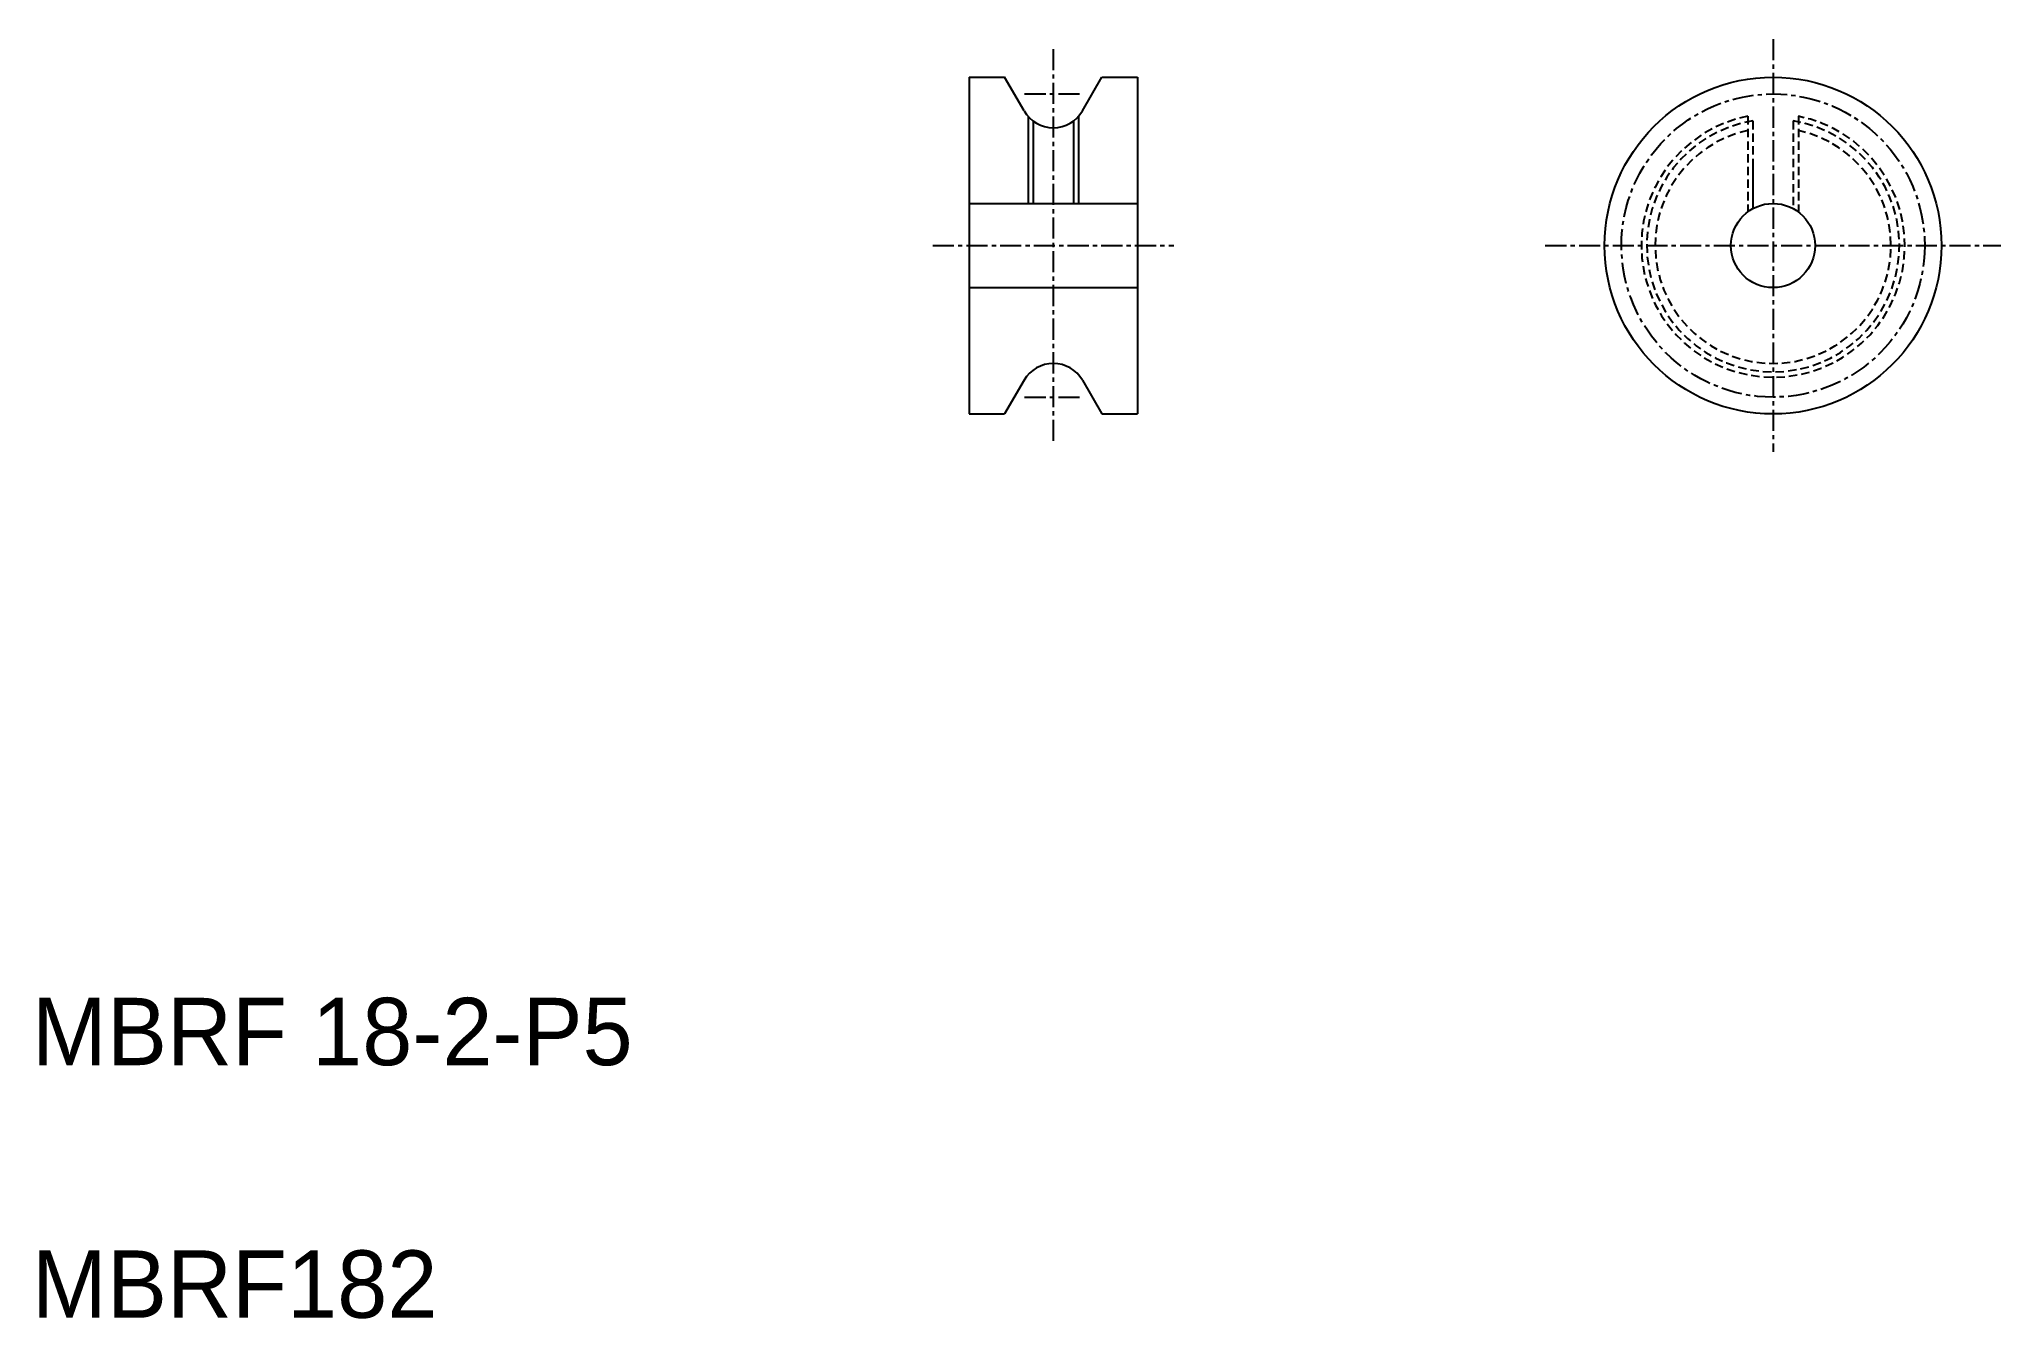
# Model space of a CAD drawing. Extents: x 593 to 710, y -38 to 38.
import ezdxf

# ---------------------------------------------------------------- set-up
doc = ezdxf.new("R2010")
doc.units = 0
doc.linetypes.add('CENTER', pattern=[2, 1.25, -0.25, 0.25, -0.25])
doc.linetypes.add('DASHED', pattern=[0.75, 0.5, -0.25])
doc.layers.get('0').update_dxf_attribs({"linetype": 'CONTINUOUS'})
doc.layers.add('CENTER', color=1, linetype='CENTER')

msp = doc.modelspace()

# ---------------------------------------------------------------- linework, layer by layer
at = {"color": 7, "linetype": 'CONTINUOUS'}
for p, q in [((648.66, 36.18), (648.66, 16.18)), ((648.66, 36.18), (650.77, 36.18)), ((651.93, 34.18), (650.77, 36.18)), ((655.39, 34.18), (656.55, 36.18)), ((655.39, 34.18), (656.55, 36.18)), ((656.55, 36.18), (658.66, 36.18)), ((658.66, 36.18), (658.66, 16.18)), ((658.66, 35.68), (658.66, 35.68)), ((658.66, 35.18), (658.66, 35.18)), ((652.46, 33.58), (652.46, 28.68)), ((654.86, 33.58), (654.86, 28.68)), ((648.66, 28.68), (658.66, 28.68)), ((648.66, 23.68), (658.66, 23.68)), ((651.93, 18.18), (650.77, 16.18)), ((655.39, 18.18), (656.55, 16.18)), ((655.39, 18.18), (656.55, 16.18)), ((648.66, 16.18), (650.77, 16.18)), ((656.55, 16.18), (658.66, 16.18))]:
    msp.add_line(p, q, dxfattribs=at)
at = {"color": 3, "linetype": 'CONTINUOUS'}
for p, q in [((652.16, 33.86), (652.16, 28.68)), ((655.16, 33.86), (655.16, 28.68))]:
    msp.add_line(p, q, dxfattribs=at)
at = {"color": 3, "linetype": 'DASHED'}
for p, q in [((694.89, 33.86), (694.89, 28.18)), ((697.89, 33.86), (697.89, 28.18)), ((695.19, 33.58), (695.19, 28.38)), ((697.59, 33.58), (697.59, 28.38)), ((695.19, 30.93), (695.19, 28.38))]:
    msp.add_line(p, q, dxfattribs=at)
at = {"color": 7, "linetype": 'CONTINUOUS'}
for radius in [10, 2.5]:
    msp.add_circle((696.39, 26.18), radius, dxfattribs=at)
for centre, start, end in [((653.66, 35.18), 210, 330), ((653.66, 17.18), 30, 150)]:
    msp.add_arc(centre, 2, start, end, dxfattribs=at)
at = {"color": 3, "linetype": 'DASHED'}
for radius, start, end in [(7.82, 101.0555, 78.9445), (7.5, 99.211, 80.789), (7, 102.3736, 77.6264)]:
    msp.add_arc((696.39, 26.18), radius, start, end, dxfattribs=at)
at = {"layer": 'CENTER', "color": 1, "linetype": 'CENTER'}
for p, q in [((696.39, 38.43), (696.39, 13.93)), ((653.66, 37.84), (653.66, 14.52)), ((651.96, 35.18), (655.35, 35.18)), ((646.51, 26.18), (660.81, 26.18)), ((682.87, 26.18), (709.91, 26.18)), ((651.96, 17.18), (655.35, 17.18))]:
    msp.add_line(p, q, dxfattribs=at)
msp.add_circle((696.39, 26.18), 9, dxfattribs=at)

# ---------------------------------------------------------------- texts
at = {"color": 7, "linetype": 'CONTINUOUS'}
for s, p in [('MBRF 18-2-P5', (593.02, -22.49)), ('MBRF182', (593.02, -37.49))]:
    msp.add_text(s, height=4, dxfattribs=at).set_placement(p)

doc.saveas('drawing.dxf')
